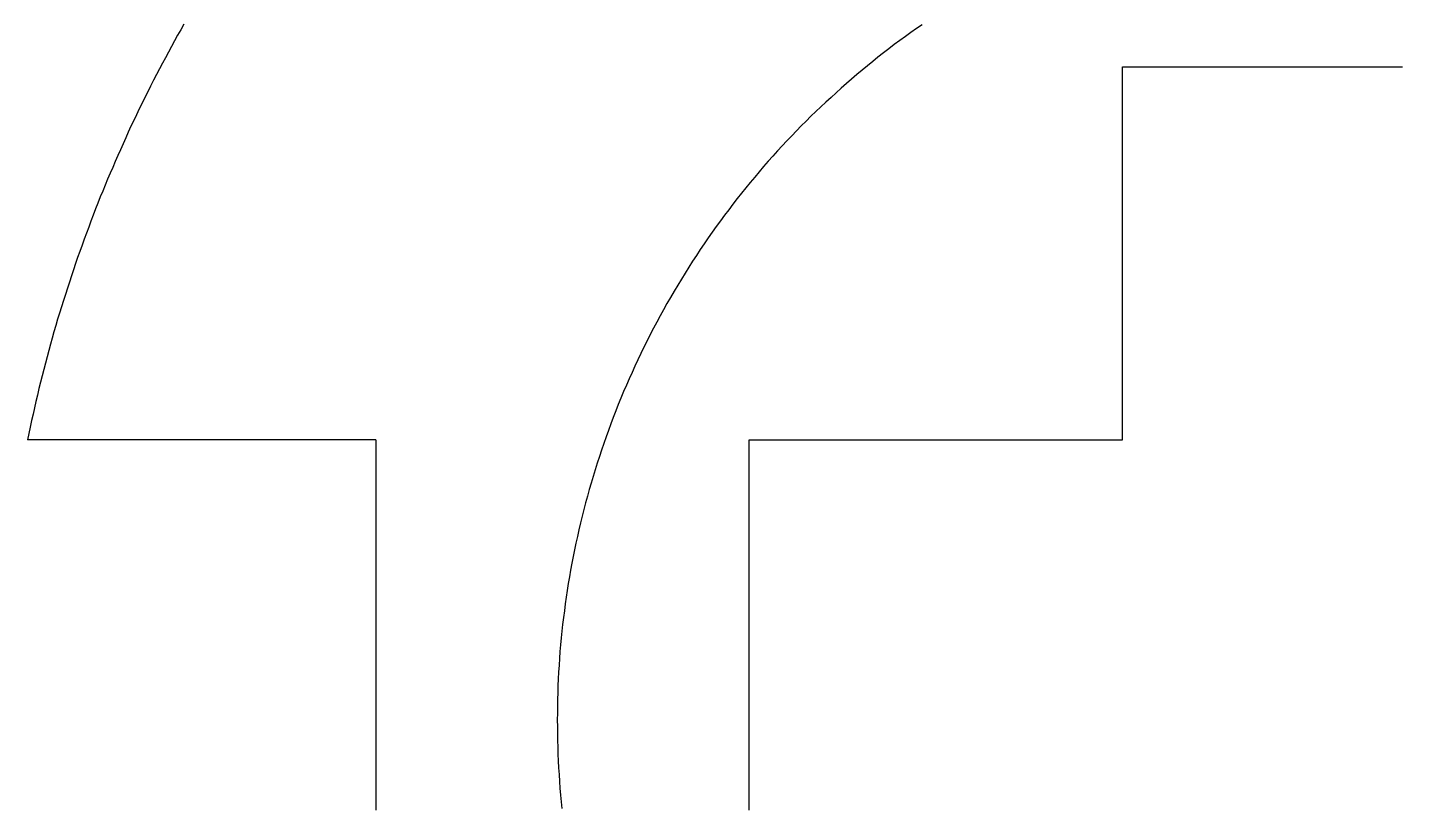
# Model space of a CAD drawing. Extents: x 0 to 279, y 0 to 212.
# Drawn here: x 152.81 to 167.83, y 22.94 to 31.47 of the extents above; entities that cross this region are included whole.
import ezdxf

# ---------------------------------------------------------------- set-up
doc = ezdxf.new("R2010")
doc.units = 0
doc.layers.add('LAYER_1', color=18, linetype='CONTINUOUS')

msp = doc.modelspace()

# ---------------------------------------------------------------- linework, layer by layer
at = {"layer": 'LAYER_1'}
for points in [[(154.519, 31.51), (154.485, 31.45), (154.451, 31.389), (154.417, 31.328), (154.383, 31.267), (154.35, 31.206), (154.317, 31.144), (154.284, 31.083), (154.252, 31.021), (154.219, 30.959), (154.187, 30.897), (154.156, 30.835), (154.124, 30.772), (154.093, 30.71), (154.062, 30.647), (154.032, 30.584), (154.001, 30.521), (153.971, 30.458), (153.941, 30.395), (153.912, 30.331), (153.883, 30.267), (153.854, 30.203), (153.825, 30.139), (153.797, 30.075), (153.769, 30.011), (153.741, 29.946), (153.713, 29.882), (153.686, 29.817), (153.659, 29.752), (153.633, 29.687), (153.606, 29.622), (153.58, 29.556), (153.554, 29.491), (153.529, 29.425), (153.504, 29.359), (153.479, 29.293), (153.454, 29.227), (153.43, 29.161), (153.406, 29.094), (153.382, 29.028), (153.358, 28.961), (153.335, 28.894), (153.312, 28.827), (153.29, 28.76), (153.268, 28.693), (153.246, 28.625), (153.224, 28.558), (153.203, 28.49), (153.182, 28.422), (153.161, 28.354), (153.14, 28.286), (153.12, 28.218), (153.1, 28.149), (153.081, 28.081), (153.062, 28.012), (153.043, 27.943), (153.024, 27.875), (153.006, 27.805), (152.988, 27.736), (152.97, 27.667), (152.953, 27.598), (152.936, 27.528), (152.919, 27.458), (152.903, 27.388), (152.886, 27.319), (152.871, 27.248), (152.855, 27.178), (152.84, 27.108), (152.825, 27.038), (152.81, 26.967)], [(162.584, 31.505), (162.522, 31.463), (162.461, 31.419), (162.401, 31.376), (162.34, 31.331), (162.28, 31.287), (162.221, 31.241), (162.161, 31.196), (162.102, 31.149), (162.044, 31.103), (161.986, 31.055), (161.928, 31.008), (161.87, 30.96), (161.813, 30.911), (161.757, 30.862), (161.7, 30.812), (161.644, 30.762), (161.589, 30.711), (161.534, 30.66), (161.479, 30.609), (161.424, 30.557), (161.37, 30.505), (161.317, 30.452), (161.264, 30.398), (161.211, 30.344), (161.159, 30.29), (161.107, 30.235), (161.055, 30.18), (161.004, 30.125), (160.953, 30.068), (160.903, 30.012), (160.853, 29.955), (160.804, 29.897), (160.755, 29.84), (160.707, 29.781), (160.659, 29.722), (160.611, 29.663), (160.564, 29.604), (160.517, 29.544), (160.471, 29.483), (160.425, 29.422), (160.38, 29.361), (160.335, 29.299), (160.291, 29.237), (160.247, 29.174), (160.204, 29.111), (160.161, 29.048), (160.118, 28.984), (160.076, 28.919), (160.035, 28.855), (159.994, 28.79), (159.954, 28.724), (159.914, 28.658), (159.874, 28.592), (159.835, 28.525), (159.797, 28.458), (159.759, 28.39), (159.722, 28.323), (159.686, 28.255), (159.65, 28.187), (159.614, 28.119), (159.58, 28.05), (159.545, 27.982), (159.512, 27.913), (159.479, 27.844), (159.447, 27.774), (159.415, 27.705), (159.384, 27.635), (159.353, 27.565), (159.323, 27.495), (159.294, 27.425), (159.265, 27.355), (159.237, 27.284), (159.21, 27.213), (159.183, 27.142), (159.157, 27.071), (159.131, 27), (159.106, 26.928), (159.082, 26.857), (159.058, 26.785), (159.034, 26.713), (159.012, 26.641), (158.99, 26.569), (158.968, 26.496), (158.947, 26.424), (158.927, 26.351), (158.908, 26.279), (158.889, 26.206), (158.87, 26.133), (158.852, 26.06), (158.835, 25.986), (158.818, 25.913), (158.802, 25.84), (158.787, 25.766), (158.772, 25.693), (158.758, 25.619), (158.744, 25.545), (158.731, 25.471), (158.719, 25.397), (158.707, 25.323), (158.696, 25.249), (158.686, 25.175), (158.676, 25.101), (158.666, 25.027), (158.657, 24.952), (158.649, 24.878), (158.642, 24.804), (158.635, 24.729), (158.628, 24.655), (158.623, 24.58), (158.618, 24.505), (158.613, 24.431), (158.609, 24.356), (158.606, 24.281), (158.603, 24.207), (158.601, 24.132), (158.599, 24.057), (158.599, 23.983), (158.598, 23.908), (158.599, 23.833), (158.599, 23.758), (158.601, 23.684), (158.603, 23.609), (158.606, 23.534), (158.609, 23.46), (158.613, 23.385), (158.618, 23.31), (158.623, 23.236), (158.628, 23.161), (158.635, 23.087), (158.642, 23.012), (158.649, 22.938)], [(164.773, 26.967), (164.773, 26.967), (164.773, 26.967), (164.773, 26.967), (164.773, 26.968), (164.773, 26.968), (164.773, 26.969), (164.773, 26.969), (164.773, 26.97), (164.773, 26.971), (164.773, 26.972), (164.773, 26.973), (164.773, 26.974), (164.773, 26.975), (164.773, 26.976), (164.773, 26.977), (164.773, 26.979), (164.773, 26.98), (164.773, 26.982), (164.773, 26.983), (164.773, 26.985), (164.773, 26.987), (164.773, 26.989), (164.773, 26.991), (164.773, 26.993), (164.773, 26.995), (164.773, 26.997), (164.773, 27), (164.773, 27.002), (164.773, 27.005), (164.773, 27.007), (164.773, 27.01), (164.773, 27.013), (164.773, 27.019), (164.773, 27.025), (164.773, 27.031), (164.773, 27.038), (164.773, 27.045), (164.773, 27.052), (164.773, 27.06), (164.773, 27.068), (164.773, 27.076), (164.773, 27.085), (164.773, 27.094), (164.773, 27.103), (164.773, 27.112), (164.773, 27.122), (164.773, 27.132), (164.773, 27.142), (164.773, 27.153), (164.773, 27.164), (164.773, 27.175), (164.773, 27.186), (164.773, 27.198), (164.773, 27.21), (164.773, 27.222), (164.773, 27.235), (164.773, 27.247), (164.773, 27.26), (164.773, 27.274), (164.773, 27.287), (164.773, 27.301), (164.773, 27.315), (164.773, 27.329), (164.773, 27.343), (164.773, 27.358), (164.773, 27.373), (164.773, 27.388), (164.773, 27.404), (164.773, 27.419), (164.773, 27.435), (164.773, 27.451), (164.773, 27.467), (164.773, 27.484), (164.773, 27.5), (164.773, 27.517), (164.773, 27.534), (164.773, 27.551), (164.773, 27.569), (164.773, 27.587), (164.773, 27.604), (164.773, 27.622), (164.773, 27.641), (164.773, 27.659), (164.773, 27.678), (164.773, 27.696), (164.773, 27.715), (164.773, 27.734), (164.773, 27.753), (164.773, 27.773), (164.773, 27.792), (164.773, 27.812), (164.773, 27.832), (164.773, 27.852), (164.773, 27.872), (164.773, 27.893), (164.773, 27.913), (164.773, 27.934), (164.773, 27.954), (164.773, 27.975), (164.773, 27.996), (164.773, 28.017), (164.773, 28.039), (164.773, 28.06), (164.773, 28.082), (164.773, 28.103), (164.773, 28.125), (164.773, 28.147), (164.773, 28.169), (164.773, 28.191), (164.773, 28.213), (164.773, 28.235), (164.773, 28.258), (164.773, 28.28), (164.773, 28.303), (164.773, 28.325), (164.773, 28.348), (164.773, 28.394), (164.773, 28.44), (164.773, 28.486), (164.773, 28.532), (164.773, 28.579), (164.773, 28.626), (164.773, 28.673), (164.773, 28.721), (164.773, 28.768), (164.773, 28.816), (164.773, 28.911), (164.773, 29.007), (164.773, 29.102), (164.773, 29.198), (164.773, 29.245), (164.773, 29.293), (164.773, 29.34), (164.773, 29.387), (164.773, 29.434), (164.773, 29.481), (164.773, 29.527), (164.773, 29.573), (164.773, 29.619), (164.773, 29.665), (164.773, 29.688), (164.773, 29.71), (164.773, 29.733), (164.773, 29.755), (164.773, 29.778), (164.773, 29.8), (164.773, 29.822), (164.773, 29.844), (164.773, 29.866), (164.773, 29.888), (164.773, 29.91), (164.773, 29.931), (164.773, 29.953), (164.773, 29.974), (164.773, 29.996), (164.773, 30.017), (164.773, 30.038), (164.773, 30.059), (164.773, 30.079), (164.773, 30.1), (164.773, 30.12), (164.773, 30.141), (164.773, 30.161), (164.773, 30.181), (164.773, 30.201), (164.773, 30.221), (164.773, 30.24), (164.773, 30.26), (164.773, 30.279), (164.773, 30.298), (164.773, 30.317), (164.773, 30.336), (164.773, 30.354), (164.773, 30.373), (164.773, 30.391), (164.773, 30.409), (164.773, 30.427), (164.773, 30.444), (164.773, 30.462), (164.773, 30.479), (164.773, 30.496), (164.773, 30.513), (164.773, 30.529), (164.773, 30.546), (164.773, 30.562), (164.773, 30.578), (164.773, 30.594), (164.773, 30.61), (164.773, 30.625), (164.773, 30.64), (164.773, 30.655), (164.773, 30.67), (164.773, 30.684), (164.773, 30.698), (164.773, 30.712), (164.773, 30.726), (164.773, 30.74), (164.773, 30.753), (164.773, 30.766), (164.773, 30.778), (164.773, 30.791), (164.773, 30.803), (164.773, 30.815), (164.773, 30.827), (164.773, 30.838), (164.773, 30.849), (164.773, 30.86), (164.773, 30.871), (164.773, 30.881), (164.773, 30.891), (164.773, 30.901), (164.773, 30.91), (164.773, 30.92), (164.773, 30.928), (164.773, 30.937), (164.773, 30.945), (164.773, 30.953), (164.773, 30.961), (164.773, 30.968), (164.773, 30.975), (164.773, 30.982), (164.773, 30.988), (164.773, 30.995), (164.773, 31), (164.773, 31.003), (164.773, 31.006), (164.773, 31.008), (164.773, 31.011), (164.773, 31.013), (164.773, 31.016), (164.773, 31.018), (164.773, 31.02), (164.773, 31.022), (164.773, 31.024), (164.773, 31.026), (164.773, 31.028), (164.773, 31.03), (164.773, 31.031), (164.773, 31.033), (164.773, 31.034), (164.773, 31.036), (164.773, 31.037), (164.773, 31.038), (164.773, 31.039), (164.773, 31.041), (164.773, 31.041), (164.773, 31.042), (164.773, 31.043), (164.773, 31.044), (164.773, 31.044), (164.773, 31.045), (164.773, 31.045), (164.773, 31.046), (164.773, 31.046), (164.773, 31.046), (164.773, 31.046), (164.773, 31.046), (164.773, 31.046), (164.774, 31.046), (164.774, 31.046), (164.774, 31.046), (164.774, 31.046), (164.775, 31.046), (164.775, 31.046), (164.776, 31.046), (164.777, 31.046), (164.777, 31.046), (164.778, 31.046), (164.779, 31.046), (164.78, 31.046), (164.781, 31.046), (164.782, 31.046), (164.783, 31.046), (164.784, 31.046), (164.786, 31.046), (164.787, 31.046), (164.788, 31.046), (164.79, 31.046), (164.791, 31.046), (164.793, 31.046), (164.794, 31.046), (164.796, 31.046), (164.798, 31.046), (164.8, 31.046), (164.802, 31.046), (164.803, 31.046), (164.805, 31.046), (164.808, 31.046), (164.812, 31.046), (164.816, 31.046), (164.821, 31.046), (164.826, 31.046), (164.832, 31.046), (164.837, 31.046), (164.843, 31.046), (164.849, 31.046), (164.855, 31.046), (164.861, 31.046), (164.868, 31.046), (164.875, 31.046), (164.882, 31.046), (164.889, 31.046), (164.897, 31.046), (164.905, 31.046), (164.913, 31.046), (164.921, 31.046), (164.929, 31.046), (164.938, 31.046), (164.946, 31.046), (164.955, 31.046), (164.965, 31.046), (164.974, 31.046), (164.983, 31.046), (164.993, 31.046), (165.003, 31.046), (165.013, 31.046), (165.024, 31.046), (165.034, 31.046), (165.045, 31.046), (165.056, 31.046), (165.067, 31.046), (165.078, 31.046), (165.089, 31.046), (165.101, 31.046), (165.112, 31.046), (165.124, 31.046), (165.136, 31.046), (165.148, 31.046), (165.161, 31.046), (165.173, 31.046), (165.186, 31.046), (165.199, 31.046), (165.211, 31.046), (165.225, 31.046), (165.238, 31.046), (165.251, 31.046), (165.265, 31.046), (165.278, 31.046), (165.292, 31.046), (165.306, 31.046), (165.32, 31.046), (165.334, 31.046), (165.349, 31.046), (165.363, 31.046), (165.378, 31.046), (165.392, 31.046), (165.407, 31.046), (165.422, 31.046), (165.437, 31.046), (165.452, 31.046), (165.467, 31.046), (165.483, 31.046), (165.498, 31.046), (165.514, 31.046), (165.529, 31.046), (165.545, 31.046), (165.561, 31.046), (165.577, 31.046), (165.593, 31.046), (165.609, 31.046), (165.625, 31.046), (165.642, 31.046), (165.658, 31.046), (165.674, 31.046), (165.691, 31.046), (165.708, 31.046), (165.724, 31.046), (165.741, 31.046), (165.758, 31.046), (165.775, 31.046), (165.792, 31.046), (165.809, 31.046), (165.843, 31.046), (165.878, 31.046), (165.912, 31.046), (165.947, 31.046), (165.982, 31.046), (166.017, 31.046), (166.053, 31.046), (166.088, 31.046), (166.124, 31.046), (166.16, 31.046), (166.231, 31.046), (166.303, 31.046), (166.374, 31.046), (166.446, 31.046), (166.482, 31.046), (166.517, 31.046), (166.553, 31.046), (166.588, 31.046), (166.623, 31.046), (166.658, 31.046), (166.693, 31.046), (166.728, 31.046), (166.762, 31.046), (166.797, 31.046), (166.814, 31.046), (166.831, 31.046), (166.848, 31.046), (166.864, 31.046), (166.881, 31.046), (166.898, 31.046), (166.914, 31.046), (166.931, 31.046), (166.947, 31.046), (166.964, 31.046), (166.98, 31.046), (166.996, 31.046), (167.013, 31.046), (167.029, 31.046), (167.045, 31.046), (167.06, 31.046), (167.076, 31.046), (167.092, 31.046), (167.107, 31.046), (167.123, 31.046), (167.138, 31.046), (167.153, 31.046), (167.169, 31.046), (167.184, 31.046), (167.198, 31.046), (167.213, 31.046), (167.228, 31.046), (167.242, 31.046), (167.257, 31.046), (167.271, 31.046), (167.285, 31.046), (167.299, 31.046), (167.313, 31.046), (167.327, 31.046), (167.341, 31.046), (167.354, 31.046), (167.368, 31.046), (167.381, 31.046), (167.394, 31.046), (167.407, 31.046), (167.42, 31.046), (167.432, 31.046), (167.445, 31.046), (167.457, 31.046), (167.469, 31.046), (167.481, 31.046), (167.493, 31.046), (167.505, 31.046), (167.516, 31.046), (167.528, 31.046), (167.539, 31.046), (167.55, 31.046), (167.561, 31.046), (167.571, 31.046), (167.582, 31.046), (167.592, 31.046), (167.602, 31.046), (167.612, 31.046), (167.622, 31.046), (167.632, 31.046), (167.641, 31.046), (167.65, 31.046), (167.659, 31.046), (167.668, 31.046), (167.676, 31.046), (167.685, 31.046), (167.693, 31.046), (167.701, 31.046), (167.709, 31.046), (167.716, 31.046), (167.723, 31.046), (167.731, 31.046), (167.737, 31.046), (167.744, 31.046), (167.75, 31.046), (167.757, 31.046), (167.763, 31.046), (167.768, 31.046), (167.774, 31.046), (167.779, 31.046), (167.784, 31.046), (167.789, 31.046), (167.794, 31.046), (167.798, 31.046), (167.8, 31.046), (167.802, 31.046), (167.804, 31.046), (167.806, 31.046), (167.808, 31.046), (167.809, 31.046), (167.811, 31.046), (167.813, 31.046), (167.814, 31.046), (167.816, 31.046), (167.817, 31.046), (167.819, 31.046), (167.82, 31.046), (167.821, 31.046), (167.822, 31.046), (167.824, 31.046), (167.825, 31.046), (167.826, 31.046), (167.826, 31.046), (167.827, 31.046), (167.828, 31.046), (167.829, 31.046), (167.829, 31.046), (167.83, 31.046), (167.831, 31.046), (167.831, 31.046), (167.831, 31.046), (167.832, 31.046), (167.832, 31.046), (167.832, 31.046), (167.832, 31.046), (167.832, 31.046)], [(156.615, 26.967), (156.615, 26.967), (156.615, 26.967), (156.615, 26.967), (156.615, 26.967), (156.614, 26.967), (156.614, 26.967), (156.613, 26.967), (156.612, 26.967), (156.612, 26.967), (156.611, 26.967), (156.61, 26.967), (156.609, 26.967), (156.608, 26.967), (156.607, 26.967), (156.606, 26.967), (156.604, 26.967), (156.603, 26.967), (156.601, 26.967), (156.6, 26.967), (156.598, 26.967), (156.597, 26.967), (156.595, 26.967), (156.593, 26.967), (156.591, 26.967), (156.589, 26.967), (156.587, 26.967), (156.585, 26.967), (156.582, 26.967), (156.58, 26.967), (156.578, 26.967), (156.575, 26.967), (156.572, 26.967), (156.567, 26.967), (156.561, 26.967), (156.555, 26.967), (156.549, 26.967), (156.543, 26.967), (156.536, 26.967), (156.529, 26.967), (156.521, 26.967), (156.513, 26.967), (156.505, 26.967), (156.497, 26.967), (156.489, 26.967), (156.48, 26.967), (156.471, 26.967), (156.461, 26.967), (156.452, 26.967), (156.442, 26.967), (156.432, 26.967), (156.421, 26.967), (156.411, 26.967), (156.4, 26.967), (156.389, 26.967), (156.377, 26.967), (156.366, 26.967), (156.354, 26.967), (156.342, 26.967), (156.329, 26.967), (156.317, 26.967), (156.304, 26.967), (156.291, 26.967), (156.278, 26.967), (156.264, 26.967), (156.25, 26.967), (156.236, 26.967), (156.222, 26.967), (156.208, 26.967), (156.193, 26.967), (156.179, 26.967), (156.164, 26.967), (156.149, 26.967), (156.133, 26.967), (156.118, 26.967), (156.102, 26.967), (156.086, 26.967), (156.07, 26.967), (156.054, 26.967), (156.037, 26.967), (156.021, 26.967), (156.004, 26.967), (155.987, 26.967), (155.97, 26.967), (155.952, 26.967), (155.935, 26.967), (155.917, 26.967), (155.9, 26.967), (155.882, 26.967), (155.864, 26.967), (155.845, 26.967), (155.827, 26.967), (155.808, 26.967), (155.79, 26.967), (155.771, 26.967), (155.752, 26.967), (155.733, 26.967), (155.714, 26.967), (155.694, 26.967), (155.675, 26.967), (155.655, 26.967), (155.635, 26.967), (155.616, 26.967), (155.596, 26.967), (155.576, 26.967), (155.555, 26.967), (155.535, 26.967), (155.515, 26.967), (155.494, 26.967), (155.474, 26.967), (155.453, 26.967), (155.432, 26.967), (155.411, 26.967), (155.39, 26.967), (155.369, 26.967), (155.348, 26.967), (155.327, 26.967), (155.285, 26.967), (155.242, 26.967), (155.198, 26.967), (155.155, 26.967), (155.111, 26.967), (155.068, 26.967), (155.024, 26.967), (154.98, 26.967), (154.935, 26.967), (154.891, 26.967), (154.802, 26.967), (154.713, 26.967), (154.624, 26.967), (154.535, 26.967), (154.49, 26.967), (154.446, 26.967), (154.402, 26.967), (154.358, 26.967), (154.314, 26.967), (154.271, 26.967), (154.227, 26.967), (154.184, 26.967), (154.141, 26.967), (154.099, 26.967), (154.077, 26.967), (154.056, 26.967), (154.035, 26.967), (154.014, 26.967), (153.993, 26.967), (153.973, 26.967), (153.952, 26.967), (153.931, 26.967), (153.911, 26.967), (153.891, 26.967), (153.87, 26.967), (153.85, 26.967), (153.83, 26.967), (153.81, 26.967), (153.79, 26.967), (153.771, 26.967), (153.751, 26.967), (153.732, 26.967), (153.712, 26.967), (153.693, 26.967), (153.674, 26.967), (153.655, 26.967), (153.636, 26.967), (153.617, 26.967), (153.599, 26.967), (153.58, 26.967), (153.562, 26.967), (153.544, 26.967), (153.526, 26.967), (153.508, 26.967), (153.491, 26.967), (153.473, 26.967), (153.456, 26.967), (153.439, 26.967), (153.422, 26.967), (153.405, 26.967), (153.388, 26.967), (153.372, 26.967), (153.356, 26.967), (153.34, 26.967), (153.324, 26.967), (153.308, 26.967), (153.292, 26.967), (153.277, 26.967), (153.262, 26.967), (153.247, 26.967), (153.232, 26.967), (153.218, 26.967), (153.203, 26.967), (153.189, 26.967), (153.175, 26.967), (153.162, 26.967), (153.148, 26.967), (153.135, 26.967), (153.122, 26.967), (153.109, 26.967), (153.096, 26.967), (153.084, 26.967), (153.072, 26.967), (153.06, 26.967), (153.049, 26.967), (153.037, 26.967), (153.026, 26.967), (153.015, 26.967), (153.004, 26.967), (152.994, 26.967), (152.984, 26.967), (152.974, 26.967), (152.964, 26.967), (152.955, 26.967), (152.946, 26.967), (152.937, 26.967), (152.929, 26.967), (152.92, 26.967), (152.912, 26.967), (152.905, 26.967), (152.897, 26.967), (152.89, 26.967), (152.883, 26.967), (152.877, 26.967), (152.87, 26.967), (152.864, 26.967), (152.859, 26.967), (152.853, 26.967), (152.851, 26.967), (152.848, 26.967), (152.846, 26.967), (152.843, 26.967), (152.841, 26.967), (152.839, 26.967), (152.837, 26.967), (152.835, 26.967), (152.833, 26.967), (152.831, 26.967), (152.829, 26.967), (152.827, 26.967), (152.826, 26.967), (152.824, 26.967), (152.823, 26.967), (152.821, 26.967), (152.82, 26.967), (152.819, 26.967), (152.818, 26.967), (152.817, 26.967), (152.816, 26.967), (152.815, 26.967), (152.814, 26.967), (152.813, 26.967), (152.813, 26.967), (152.812, 26.967), (152.812, 26.967), (152.811, 26.967), (152.811, 26.967), (152.811, 26.967), (152.811, 26.967), (152.81, 26.967)], [(156.615, 26.967), (156.615, 26.967), (156.615, 26.967), (156.615, 26.966), (156.615, 26.966), (156.615, 26.965), (156.615, 26.964), (156.615, 26.964), (156.615, 26.963), (156.615, 26.961), (156.615, 26.96), (156.615, 26.959), (156.615, 26.957), (156.615, 26.955), (156.615, 26.954), (156.615, 26.952), (156.615, 26.949), (156.615, 26.947), (156.615, 26.945), (156.615, 26.942), (156.615, 26.94), (156.615, 26.937), (156.615, 26.934), (156.615, 26.931), (156.615, 26.928), (156.615, 26.925), (156.615, 26.921), (156.615, 26.918), (156.615, 26.914), (156.615, 26.91), (156.615, 26.906), (156.615, 26.902), (156.615, 26.898), (156.615, 26.89), (156.615, 26.881), (156.615, 26.871), (156.615, 26.861), (156.615, 26.85), (156.615, 26.839), (156.615, 26.828), (156.615, 26.816), (156.615, 26.803), (156.615, 26.79), (156.615, 26.777), (156.615, 26.763), (156.615, 26.749), (156.615, 26.735), (156.615, 26.72), (156.615, 26.704), (156.615, 26.688), (156.615, 26.672), (156.615, 26.655), (156.615, 26.638), (156.615, 26.621), (156.615, 26.603), (156.615, 26.584), (156.615, 26.566), (156.615, 26.546), (156.615, 26.527), (156.615, 26.507), (156.615, 26.487), (156.615, 26.466), (156.615, 26.445), (156.615, 26.424), (156.615, 26.402), (156.615, 26.38), (156.615, 26.358), (156.615, 26.335), (156.615, 26.312), (156.615, 26.289), (156.615, 26.265), (156.615, 26.241), (156.615, 26.217), (156.615, 26.192), (156.615, 26.167), (156.615, 26.142), (156.615, 26.116), (156.615, 26.09), (156.615, 26.064), (156.615, 26.038), (156.615, 26.011), (156.615, 25.984), (156.615, 25.957), (156.615, 25.929), (156.615, 25.901), (156.615, 25.873), (156.615, 25.845), (156.615, 25.816), (156.615, 25.787), (156.615, 25.758), (156.615, 25.729), (156.615, 25.699), (156.615, 25.669), (156.615, 25.639), (156.615, 25.609), (156.615, 25.579), (156.615, 25.548), (156.615, 25.517), (156.615, 25.486), (156.615, 25.455), (156.615, 25.423), (156.615, 25.391), (156.615, 25.359), (156.615, 25.327), (156.615, 25.295), (156.615, 25.263), (156.615, 25.23), (156.615, 25.197), (156.615, 25.164), (156.615, 25.131), (156.615, 25.098), (156.615, 25.065), (156.615, 25.031), (156.615, 24.997), (156.615, 24.964), (156.615, 24.93), (156.615, 24.896), (156.615, 24.827), (156.615, 24.758), (156.615, 24.689), (156.615, 24.619), (156.615, 24.549), (156.615, 24.478), (156.615, 24.408), (156.615, 24.337), (156.615, 24.266), (156.615, 24.194), (156.615, 24.051), (156.615, 23.908), (156.615, 23.764), (156.615, 23.621), (156.615, 23.55), (156.615, 23.479), (156.615, 23.408), (156.615, 23.337), (156.615, 23.267), (156.615, 23.197), (156.615, 23.127), (156.615, 23.057), (156.615, 22.989), (156.615, 22.92)], [(160.694, 22.92), (160.694, 22.989), (160.694, 23.057), (160.694, 23.127), (160.694, 23.197), (160.694, 23.267), (160.694, 23.337), (160.694, 23.408), (160.694, 23.479), (160.694, 23.55), (160.694, 23.621), (160.694, 23.764), (160.694, 23.908), (160.694, 24.051), (160.694, 24.194), (160.694, 24.266), (160.694, 24.337), (160.694, 24.408), (160.694, 24.478), (160.694, 24.549), (160.694, 24.619), (160.694, 24.689), (160.694, 24.758), (160.694, 24.827), (160.694, 24.896), (160.694, 24.93), (160.694, 24.964), (160.694, 24.997), (160.694, 25.031), (160.694, 25.065), (160.694, 25.098), (160.694, 25.131), (160.694, 25.164), (160.694, 25.197), (160.694, 25.23), (160.694, 25.263), (160.694, 25.295), (160.694, 25.327), (160.694, 25.359), (160.694, 25.391), (160.694, 25.423), (160.694, 25.455), (160.694, 25.486), (160.694, 25.517), (160.694, 25.548), (160.694, 25.579), (160.694, 25.609), (160.694, 25.639), (160.694, 25.669), (160.694, 25.699), (160.694, 25.729), (160.694, 25.758), (160.694, 25.787), (160.694, 25.816), (160.694, 25.845), (160.694, 25.873), (160.694, 25.901), (160.694, 25.929), (160.694, 25.957), (160.694, 25.984), (160.694, 26.011), (160.694, 26.038), (160.694, 26.064), (160.694, 26.09), (160.694, 26.116), (160.694, 26.142), (160.694, 26.167), (160.694, 26.192), (160.694, 26.217), (160.694, 26.241), (160.694, 26.265), (160.694, 26.289), (160.694, 26.312), (160.694, 26.335), (160.694, 26.358), (160.694, 26.38), (160.694, 26.402), (160.694, 26.424), (160.694, 26.445), (160.694, 26.466), (160.694, 26.487), (160.694, 26.507), (160.694, 26.527), (160.694, 26.546), (160.694, 26.566), (160.694, 26.584), (160.694, 26.603), (160.694, 26.621), (160.694, 26.638), (160.694, 26.655), (160.694, 26.672), (160.694, 26.688), (160.694, 26.704), (160.694, 26.72), (160.694, 26.735), (160.694, 26.749), (160.694, 26.763), (160.694, 26.777), (160.694, 26.79), (160.694, 26.803), (160.694, 26.816), (160.694, 26.828), (160.694, 26.839), (160.694, 26.85), (160.694, 26.861), (160.694, 26.871), (160.694, 26.881), (160.694, 26.89), (160.694, 26.898), (160.694, 26.902), (160.694, 26.906), (160.694, 26.91), (160.694, 26.914), (160.694, 26.918), (160.694, 26.921), (160.694, 26.925), (160.694, 26.928), (160.694, 26.931), (160.694, 26.934), (160.694, 26.937), (160.694, 26.94), (160.694, 26.942), (160.694, 26.945), (160.694, 26.947), (160.694, 26.949), (160.694, 26.952), (160.694, 26.954), (160.694, 26.955), (160.694, 26.957), (160.694, 26.959), (160.694, 26.96), (160.694, 26.961), (160.694, 26.963), (160.694, 26.964), (160.694, 26.964), (160.694, 26.965), (160.694, 26.966), (160.694, 26.966), (160.694, 26.967), (160.694, 26.967), (160.694, 26.967), (160.694, 26.967), (160.694, 26.967), (160.695, 26.967), (160.695, 26.967), (160.695, 26.967), (160.696, 26.967), (160.696, 26.967), (160.697, 26.967), (160.698, 26.967), (160.699, 26.967), (160.7, 26.967), (160.701, 26.967), (160.702, 26.967), (160.703, 26.967), (160.704, 26.967), (160.706, 26.967), (160.707, 26.967), (160.709, 26.967), (160.711, 26.967), (160.712, 26.967), (160.714, 26.967), (160.716, 26.967), (160.718, 26.967), (160.72, 26.967), (160.722, 26.967), (160.725, 26.967), (160.727, 26.967), (160.729, 26.967), (160.732, 26.967), (160.735, 26.967), (160.737, 26.967), (160.74, 26.967), (160.746, 26.967), (160.752, 26.967), (160.758, 26.967), (160.765, 26.967), (160.772, 26.967), (160.779, 26.967), (160.787, 26.967), (160.795, 26.967), (160.803, 26.967), (160.812, 26.967), (160.821, 26.967), (160.83, 26.967), (160.839, 26.967), (160.849, 26.967), (160.859, 26.967), (160.869, 26.967), (160.88, 26.967), (160.891, 26.967), (160.902, 26.967), (160.914, 26.967), (160.925, 26.967), (160.937, 26.967), (160.949, 26.967), (160.962, 26.967), (160.975, 26.967), (160.988, 26.967), (161.001, 26.967), (161.014, 26.967), (161.028, 26.967), (161.042, 26.967), (161.056, 26.967), (161.071, 26.967), (161.085, 26.967), (161.1, 26.967), (161.115, 26.967), (161.131, 26.967), (161.146, 26.967), (161.162, 26.967), (161.178, 26.967), (161.194, 26.967), (161.211, 26.967), (161.227, 26.967), (161.244, 26.967), (161.261, 26.967), (161.279, 26.967), (161.296, 26.967), (161.314, 26.967), (161.332, 26.967), (161.35, 26.967), (161.368, 26.967), (161.386, 26.967), (161.405, 26.967), (161.423, 26.967), (161.442, 26.967), (161.461, 26.967), (161.481, 26.967), (161.5, 26.967), (161.52, 26.967), (161.539, 26.967), (161.559, 26.967), (161.579, 26.967), (161.599, 26.967), (161.62, 26.967), (161.64, 26.967), (161.661, 26.967), (161.682, 26.967), (161.702, 26.967), (161.724, 26.967), (161.745, 26.967), (161.766, 26.967), (161.787, 26.967), (161.809, 26.967), (161.83, 26.967), (161.852, 26.967), (161.874, 26.967), (161.896, 26.967), (161.918, 26.967), (161.94, 26.967), (161.962, 26.967), (161.985, 26.967), (162.007, 26.967), (162.03, 26.967), (162.052, 26.967), (162.075, 26.967), (162.121, 26.967), (162.167, 26.967), (162.213, 26.967), (162.26, 26.967), (162.306, 26.967), (162.353, 26.967), (162.4, 26.967), (162.448, 26.967), (162.495, 26.967), (162.543, 26.967), (162.638, 26.967), (162.734, 26.967), (162.829, 26.967), (162.925, 26.967), (162.972, 26.967), (163.02, 26.967), (163.067, 26.967), (163.114, 26.967), (163.161, 26.967), (163.208, 26.967), (163.254, 26.967), (163.301, 26.967), (163.347, 26.967), (163.392, 26.967), (163.415, 26.967), (163.438, 26.967), (163.46, 26.967), (163.483, 26.967), (163.505, 26.967), (163.527, 26.967), (163.549, 26.967), (163.571, 26.967), (163.593, 26.967), (163.615, 26.967), (163.637, 26.967), (163.659, 26.967), (163.68, 26.967), (163.701, 26.967), (163.723, 26.967), (163.744, 26.967), (163.765, 26.967), (163.786, 26.967), (163.807, 26.967), (163.827, 26.967), (163.848, 26.967), (163.868, 26.967), (163.888, 26.967), (163.908, 26.967), (163.928, 26.967), (163.948, 26.967), (163.967, 26.967), (163.987, 26.967), (164.006, 26.967), (164.025, 26.967), (164.044, 26.967), (164.063, 26.967), (164.081, 26.967), (164.1, 26.967), (164.118, 26.967), (164.136, 26.967), (164.154, 26.967), (164.171, 26.967), (164.189, 26.967), (164.206, 26.967), (164.223, 26.967), (164.24, 26.967), (164.257, 26.967), (164.273, 26.967), (164.289, 26.967), (164.305, 26.967), (164.321, 26.967), (164.337, 26.967), (164.352, 26.967), (164.367, 26.967), (164.382, 26.967), (164.397, 26.967), (164.411, 26.967), (164.425, 26.967), (164.439, 26.967), (164.453, 26.967), (164.467, 26.967), (164.48, 26.967), (164.493, 26.967), (164.506, 26.967), (164.518, 26.967), (164.53, 26.967), (164.542, 26.967), (164.554, 26.967), (164.565, 26.967), (164.576, 26.967), (164.587, 26.967), (164.598, 26.967), (164.608, 26.967), (164.618, 26.967), (164.628, 26.967), (164.637, 26.967), (164.647, 26.967), (164.656, 26.967), (164.664, 26.967), (164.672, 26.967), (164.68, 26.967), (164.688, 26.967), (164.695, 26.967), (164.702, 26.967), (164.709, 26.967), (164.716, 26.967), (164.722, 26.967), (164.727, 26.967), (164.73, 26.967), (164.733, 26.967), (164.735, 26.967), (164.738, 26.967), (164.74, 26.967), (164.743, 26.967), (164.745, 26.967), (164.747, 26.967), (164.749, 26.967), (164.751, 26.967), (164.753, 26.967), (164.755, 26.967), (164.757, 26.967), (164.758, 26.967), (164.76, 26.967), (164.761, 26.967), (164.763, 26.967), (164.764, 26.967), (164.765, 26.967), (164.767, 26.967), (164.768, 26.967), (164.769, 26.967), (164.769, 26.967), (164.77, 26.967), (164.771, 26.967), (164.772, 26.967), (164.772, 26.967), (164.772, 26.967), (164.773, 26.967), (164.773, 26.967), (164.773, 26.967), (164.773, 26.967)]]:
    msp.add_lwpolyline(points, dxfattribs=at)

doc.saveas('drawing.dxf')
